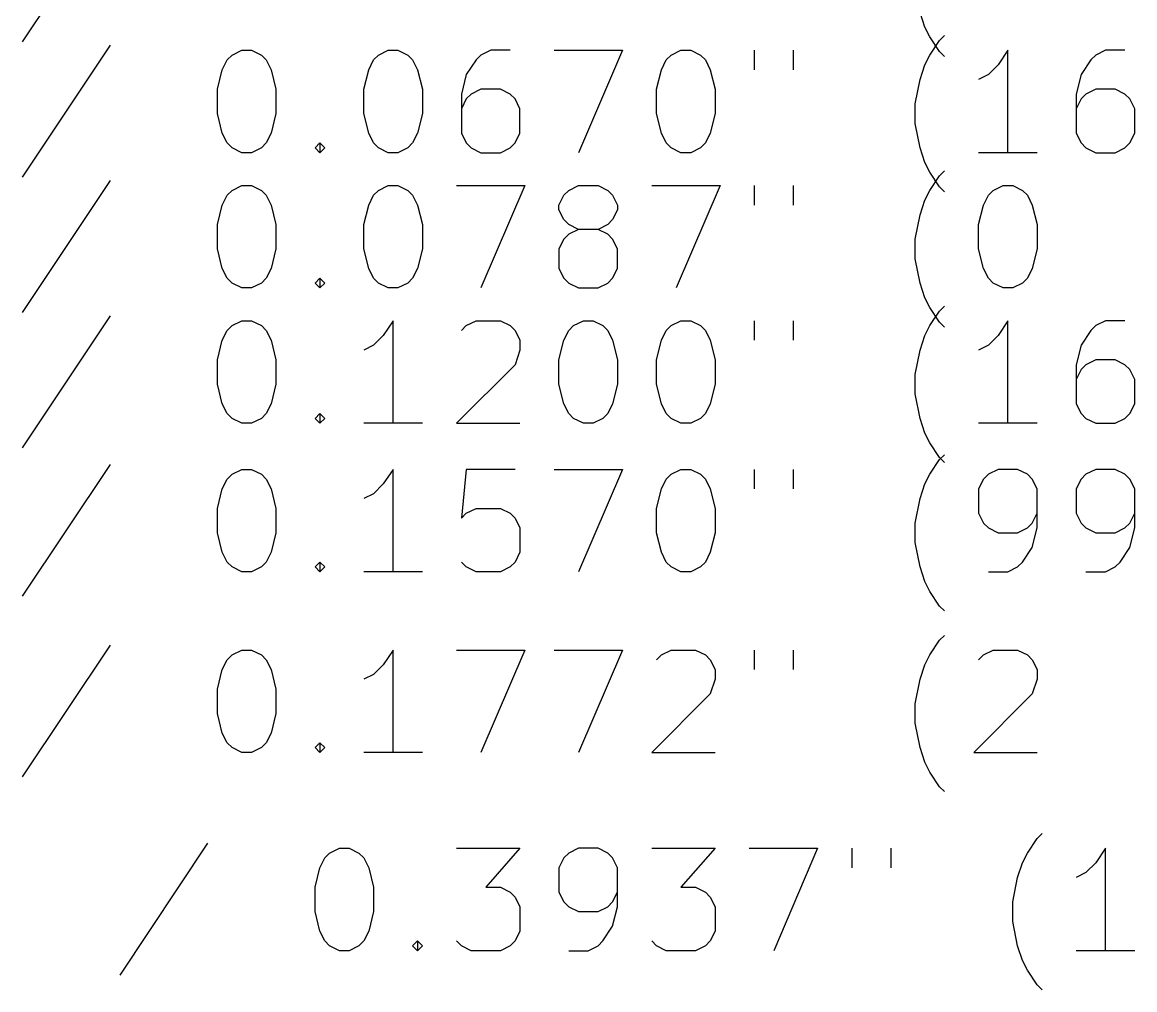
# Model space of a CAD drawing. Extents: x -8 to 314, y -166 to 1.
# Drawn here: x 27.48 to 60.05, y -163.29 to -134.97 of the extents above; entities that cross this region are included whole.
import ezdxf

# ---------------------------------------------------------------- set-up
doc = ezdxf.new("R2010")
doc.units = 0
doc.layers.add('BLACK', color=7, linetype='CONTINUOUS')

msp = doc.modelspace()

# ---------------------------------------------------------------- linework, layer by layer
at = {"layer": 'BLACK', "linetype": 'CONTINUOUS'}
for p, q in [((30.05, -131.685), (27.4786, -135.542)), ((53.9071, -135.113), (53.7643, -134.685)), ((54.05, -135.399), (53.9071, -135.113)), ((54.3357, -135.827), (54.05, -135.399)), ((54.3357, -135.502), (54.4786, -135.359)), ((30.05, -135.645), (27.4786, -139.502)), ((33.6214, -135.93), (33.9071, -135.787)), ((33.9071, -135.787), (34.1929, -135.787)), ((34.1929, -135.787), (34.4786, -135.93)), ((37.9071, -135.93), (38.1929, -135.787)), ((38.1929, -135.787), (38.4786, -135.787)), ((38.4786, -135.787), (38.7643, -135.93)), ((41.1929, -135.787), (40.9071, -135.93)), ((41.7643, -135.787), (41.1929, -135.787)), ((43.05, -135.787), (45.05, -135.787)), ((45.05, -135.787), (43.7643, -138.787)), ((46.4786, -135.93), (46.7643, -135.787)), ((46.7643, -135.787), (47.05, -135.787)), ((47.05, -135.787), (47.3357, -135.93)), ((48.9071, -135.787), (48.9071, -136.359)), ((50.05, -135.787), (50.05, -136.359)), ((54.05, -135.93), (54.3357, -135.502)), ((56.3357, -135.787), (56.05, -136.216)), ((56.3357, -138.787), (56.3357, -135.787)), ((59.1929, -135.787), (58.9071, -135.93)), ((59.7643, -135.787), (59.1929, -135.787)), ((33.3357, -136.359), (33.4786, -136.073)), ((33.4786, -136.073), (33.6214, -135.93)), ((34.4786, -135.93), (34.6214, -136.073)), ((34.6214, -136.073), (34.7643, -136.359)), ((37.6214, -136.359), (37.7643, -136.073)), ((37.7643, -136.073), (37.9071, -135.93)), ((38.7643, -135.93), (38.9071, -136.073)), ((38.9071, -136.073), (39.05, -136.359)), ((40.7643, -136.073), (40.4786, -136.502)), ((40.9071, -135.93), (40.7643, -136.073)), ((46.1929, -136.359), (46.3357, -136.073)), ((46.3357, -136.073), (46.4786, -135.93)), ((47.3357, -135.93), (47.4786, -136.073)), ((47.4786, -136.073), (47.6214, -136.359)), ((53.9071, -136.216), (54.05, -135.93)), ((54.4786, -135.97), (54.3357, -135.827)), ((58.7643, -136.073), (58.4786, -136.502)), ((58.9071, -135.93), (58.7643, -136.073)), ((33.1929, -136.93), (33.3357, -136.359)), ((34.7643, -136.359), (34.9071, -136.93)), ((37.4786, -136.93), (37.6214, -136.359)), ((39.05, -136.359), (39.1929, -136.93)), ((46.05, -136.93), (46.1929, -136.359)), ((47.6214, -136.359), (47.7643, -136.93)), ((53.7643, -136.645), (53.9071, -136.216)), ((56.05, -136.216), (55.7643, -136.502)), ((40.4786, -136.502), (40.3357, -137.073)), ((53.6214, -137.359), (53.7643, -136.645)), ((55.7643, -136.502), (55.4786, -136.645)), ((58.4786, -136.502), (58.3357, -137.073)), ((33.1929, -137.645), (33.1929, -136.93)), ((34.9071, -136.93), (34.9071, -137.645)), ((37.4786, -137.645), (37.4786, -136.93)), ((39.1929, -136.93), (39.1929, -137.645)), ((40.3357, -137.073), (40.3357, -138.216)), ((40.6214, -137.073), (40.4786, -137.216)), ((40.9071, -136.93), (40.6214, -137.073)), ((41.4786, -136.93), (40.9071, -136.93)), ((41.7643, -137.073), (41.4786, -136.93)), ((41.9071, -137.216), (41.7643, -137.073)), ((46.05, -137.645), (46.05, -136.93)), ((47.7643, -136.93), (47.7643, -137.645)), ((58.3357, -137.073), (58.3357, -138.216)), ((58.6214, -137.073), (58.4786, -137.216)), ((58.9071, -136.93), (58.6214, -137.073)), ((59.4786, -136.93), (58.9071, -136.93)), ((59.7643, -137.073), (59.4786, -136.93)), ((59.9071, -137.216), (59.7643, -137.073)), ((40.4786, -137.216), (40.3357, -137.502)), ((42.05, -137.502), (41.9071, -137.216)), ((53.6214, -137.93), (53.6214, -137.359)), ((58.4786, -137.216), (58.3357, -137.502)), ((60.05, -137.502), (59.9071, -137.216)), ((33.3357, -138.216), (33.1929, -137.645)), ((34.9071, -137.645), (34.7643, -138.216)), ((37.6214, -138.216), (37.4786, -137.645)), ((39.1929, -137.645), (39.05, -138.216)), ((42.05, -138.216), (42.05, -137.502)), ((46.1929, -138.216), (46.05, -137.645)), ((47.7643, -137.645), (47.6214, -138.216)), ((60.05, -138.216), (60.05, -137.502)), ((53.7643, -138.645), (53.6214, -137.93)), ((33.4786, -138.502), (33.3357, -138.216)), ((34.7643, -138.216), (34.6214, -138.502)), ((37.7643, -138.502), (37.6214, -138.216)), ((39.05, -138.216), (38.9071, -138.502)), ((40.3357, -138.216), (40.4786, -138.502)), ((41.9071, -138.502), (42.05, -138.216)), ((46.3357, -138.502), (46.1929, -138.216)), ((47.6214, -138.216), (47.4786, -138.502)), ((58.3357, -138.216), (58.4786, -138.502)), ((59.9071, -138.502), (60.05, -138.216)), ((33.6214, -138.645), (33.4786, -138.502)), ((33.9071, -138.787), (33.6214, -138.645)), ((34.4786, -138.645), (34.1929, -138.787)), ((34.6214, -138.502), (34.4786, -138.645)), ((36.05, -138.645), (36.1929, -138.502)), ((36.1929, -138.787), (36.05, -138.645)), ((36.1929, -138.502), (36.3357, -138.645)), ((36.1929, -138.502), (36.1929, -138.787)), ((36.3357, -138.645), (36.1929, -138.787)), ((37.9071, -138.645), (37.7643, -138.502)), ((38.1929, -138.787), (37.9071, -138.645)), ((38.7643, -138.645), (38.4786, -138.787)), ((38.9071, -138.502), (38.7643, -138.645)), ((40.4786, -138.502), (40.6214, -138.645)), ((40.6214, -138.645), (40.9071, -138.787)), ((41.4786, -138.787), (41.7643, -138.645)), ((41.7643, -138.645), (41.9071, -138.502)), ((46.4786, -138.645), (46.3357, -138.502)), ((46.7643, -138.787), (46.4786, -138.645)), ((47.3357, -138.645), (47.05, -138.787)), ((47.4786, -138.502), (47.3357, -138.645)), ((53.9071, -139.073), (53.7643, -138.645)), ((58.4786, -138.502), (58.6214, -138.645)), ((58.6214, -138.645), (58.9071, -138.787)), ((59.4786, -138.787), (59.7643, -138.645)), ((59.7643, -138.645), (59.9071, -138.502)), ((34.1929, -138.787), (33.9071, -138.787)), ((38.4786, -138.787), (38.1929, -138.787)), ((40.9071, -138.787), (41.4786, -138.787)), ((47.05, -138.787), (46.7643, -138.787)), ((54.05, -139.359), (53.9071, -139.073)), ((57.1929, -138.787), (55.4786, -138.787)), ((58.9071, -138.787), (59.4786, -138.787)), ((54.3357, -139.787), (54.05, -139.359)), ((54.3357, -139.462), (54.4786, -139.319)), ((30.05, -139.605), (27.4786, -143.462)), ((54.05, -139.89), (54.3357, -139.462)), ((33.3357, -140.319), (33.4786, -140.033)), ((33.4786, -140.033), (33.6214, -139.89)), ((33.6214, -139.89), (33.9071, -139.747)), ((33.9071, -139.747), (34.1929, -139.747)), ((34.1929, -139.747), (34.4786, -139.89)), ((34.4786, -139.89), (34.6214, -140.033)), ((34.6214, -140.033), (34.7643, -140.319)), ((37.6214, -140.319), (37.7643, -140.033)), ((37.7643, -140.033), (37.9071, -139.89)), ((37.9071, -139.89), (38.1929, -139.747)), ((38.1929, -139.747), (38.4786, -139.747)), ((38.4786, -139.747), (38.7643, -139.89)), ((38.7643, -139.89), (38.9071, -140.033)), ((38.9071, -140.033), (39.05, -140.319)), ((40.1929, -139.747), (42.1929, -139.747)), ((42.1929, -139.747), (40.9071, -142.747)), ((43.1929, -140.319), (43.3357, -140.033)), ((43.3357, -140.033), (43.4786, -139.89)), ((43.4786, -139.89), (43.7643, -139.747)), ((43.7643, -139.747), (44.3357, -139.747)), ((44.3357, -139.747), (44.6214, -139.89)), ((44.6214, -139.89), (44.7643, -140.033)), ((44.7643, -140.033), (44.9071, -140.319)), ((45.9071, -139.747), (47.9071, -139.747)), ((47.9071, -139.747), (46.6214, -142.747)), ((48.9071, -139.747), (48.9071, -140.319)), ((50.05, -139.747), (50.05, -140.319)), ((53.9071, -140.176), (54.05, -139.89)), ((54.4786, -139.93), (54.3357, -139.787)), ((55.6214, -140.319), (55.7643, -140.033)), ((55.7643, -140.033), (55.9071, -139.89)), ((55.9071, -139.89), (56.1929, -139.747)), ((56.1929, -139.747), (56.4786, -139.747)), ((56.4786, -139.747), (56.7643, -139.89)), ((56.7643, -139.89), (56.9071, -140.033)), ((56.9071, -140.033), (57.05, -140.319)), ((33.1929, -140.89), (33.3357, -140.319)), ((34.7643, -140.319), (34.9071, -140.89)), ((37.4786, -140.89), (37.6214, -140.319)), ((39.05, -140.319), (39.1929, -140.89)), ((43.1929, -140.462), (43.1929, -140.319)), ((44.9071, -140.319), (44.9071, -140.462)), ((53.7643, -140.605), (53.9071, -140.176)), ((55.4786, -140.89), (55.6214, -140.319)), ((57.05, -140.319), (57.1929, -140.89)), ((43.3357, -140.747), (43.1929, -140.462)), ((44.9071, -140.462), (44.7643, -140.747)), ((53.6214, -141.319), (53.7643, -140.605)), ((33.1929, -141.605), (33.1929, -140.89)), ((34.9071, -140.89), (34.9071, -141.605)), ((37.4786, -141.605), (37.4786, -140.89)), ((39.1929, -140.89), (39.1929, -141.605)), ((43.4786, -140.89), (43.3357, -140.747)), ((43.7643, -141.033), (43.4786, -140.89)), ((43.7643, -141.033), (43.4786, -141.176)), ((44.3357, -141.033), (43.7643, -141.033)), ((44.6214, -140.89), (44.3357, -141.033)), ((44.6214, -141.176), (44.3357, -141.033)), ((44.7643, -140.747), (44.6214, -140.89)), ((55.4786, -141.605), (55.4786, -140.89)), ((57.1929, -140.89), (57.1929, -141.605)), ((43.3357, -141.319), (43.1929, -141.605)), ((43.4786, -141.176), (43.3357, -141.319)), ((44.7643, -141.319), (44.6214, -141.176)), ((44.9071, -141.605), (44.7643, -141.319)), ((53.6214, -141.89), (53.6214, -141.319)), ((33.3357, -142.176), (33.1929, -141.605)), ((34.9071, -141.605), (34.7643, -142.176)), ((37.6214, -142.176), (37.4786, -141.605)), ((39.1929, -141.605), (39.05, -142.176)), ((43.1929, -141.605), (43.1929, -142.176)), ((44.9071, -142.176), (44.9071, -141.605)), ((55.6214, -142.176), (55.4786, -141.605)), ((57.1929, -141.605), (57.05, -142.176)), ((53.7643, -142.605), (53.6214, -141.89)), ((33.4786, -142.462), (33.3357, -142.176)), ((34.7643, -142.176), (34.6214, -142.462)), ((37.7643, -142.462), (37.6214, -142.176)), ((39.05, -142.176), (38.9071, -142.462)), ((43.1929, -142.176), (43.3357, -142.462)), ((44.7643, -142.462), (44.9071, -142.176)), ((55.7643, -142.462), (55.6214, -142.176)), ((57.05, -142.176), (56.9071, -142.462)), ((33.6214, -142.605), (33.4786, -142.462)), ((33.9071, -142.747), (33.6214, -142.605)), ((34.4786, -142.605), (34.1929, -142.747)), ((34.6214, -142.462), (34.4786, -142.605)), ((36.05, -142.605), (36.1929, -142.462)), ((36.1929, -142.747), (36.05, -142.605)), ((36.1929, -142.462), (36.3357, -142.605)), ((36.1929, -142.462), (36.1929, -142.747)), ((36.3357, -142.605), (36.1929, -142.747)), ((37.9071, -142.605), (37.7643, -142.462)), ((38.1929, -142.747), (37.9071, -142.605)), ((38.7643, -142.605), (38.4786, -142.747)), ((38.9071, -142.462), (38.7643, -142.605)), ((43.3357, -142.462), (43.4786, -142.605)), ((43.4786, -142.605), (43.7643, -142.747)), ((44.3357, -142.747), (44.6214, -142.605)), ((44.6214, -142.605), (44.7643, -142.462)), ((53.9071, -143.033), (53.7643, -142.605)), ((55.9071, -142.605), (55.7643, -142.462)), ((56.1929, -142.747), (55.9071, -142.605)), ((56.7643, -142.605), (56.4786, -142.747)), ((56.9071, -142.462), (56.7643, -142.605)), ((34.1929, -142.747), (33.9071, -142.747)), ((38.4786, -142.747), (38.1929, -142.747)), ((43.7643, -142.747), (44.3357, -142.747)), ((56.4786, -142.747), (56.1929, -142.747)), ((54.05, -143.319), (53.9071, -143.033)), ((54.3357, -143.422), (54.4786, -143.279)), ((30.05, -143.565), (27.4786, -147.422)), ((54.3357, -143.747), (54.05, -143.319)), ((54.05, -143.85), (54.3357, -143.422)), ((33.4786, -143.993), (33.6214, -143.85)), ((33.6214, -143.85), (33.9071, -143.707)), ((33.9071, -143.707), (34.1929, -143.707)), ((34.1929, -143.707), (34.4786, -143.85)), ((34.4786, -143.85), (34.6214, -143.993)), ((38.3357, -143.707), (38.05, -144.136)), ((38.3357, -146.707), (38.3357, -143.707)), ((40.3357, -143.993), (40.4786, -143.85)), ((40.4786, -143.85), (40.7643, -143.707)), ((40.7643, -143.707), (41.4786, -143.707)), ((41.4786, -143.707), (41.7643, -143.85)), ((41.7643, -143.85), (41.9071, -143.993)), ((43.4786, -143.993), (43.6214, -143.85)), ((43.6214, -143.85), (43.9071, -143.707)), ((43.9071, -143.707), (44.1929, -143.707)), ((44.1929, -143.707), (44.4786, -143.85)), ((44.4786, -143.85), (44.6214, -143.993)), ((46.3357, -143.993), (46.4786, -143.85)), ((46.4786, -143.85), (46.7643, -143.707)), ((46.7643, -143.707), (47.05, -143.707)), ((47.05, -143.707), (47.3357, -143.85)), ((47.3357, -143.85), (47.4786, -143.993)), ((48.9071, -143.707), (48.9071, -144.279)), ((50.05, -143.707), (50.05, -144.279)), ((53.9071, -144.136), (54.05, -143.85)), ((54.4786, -143.89), (54.3357, -143.747)), ((56.3357, -143.707), (56.05, -144.136)), ((56.3357, -146.707), (56.3357, -143.707)), ((58.9071, -143.85), (58.7643, -143.993)), ((59.1929, -143.707), (58.9071, -143.85)), ((59.7643, -143.707), (59.1929, -143.707)), ((33.1929, -144.85), (33.3357, -144.279)), ((33.3357, -144.279), (33.4786, -143.993)), ((34.6214, -143.993), (34.7643, -144.279)), ((34.7643, -144.279), (34.9071, -144.85)), ((38.05, -144.136), (37.7643, -144.422)), ((41.9071, -143.993), (42.05, -144.279)), ((42.05, -144.279), (42.05, -144.565)), ((43.1929, -144.85), (43.3357, -144.279)), ((43.3357, -144.279), (43.4786, -143.993)), ((44.6214, -143.993), (44.7643, -144.279)), ((44.7643, -144.279), (44.9071, -144.85)), ((46.05, -144.85), (46.1929, -144.279)), ((46.1929, -144.279), (46.3357, -143.993)), ((47.4786, -143.993), (47.6214, -144.279)), ((47.6214, -144.279), (47.7643, -144.85)), ((53.7643, -144.565), (53.9071, -144.136)), ((56.05, -144.136), (55.7643, -144.422)), ((58.7643, -143.993), (58.4786, -144.422)), ((37.7643, -144.422), (37.4786, -144.565)), ((42.05, -144.565), (41.9071, -144.993)), ((53.6214, -145.279), (53.7643, -144.565)), ((55.7643, -144.422), (55.4786, -144.565)), ((58.4786, -144.422), (58.3357, -144.993)), ((33.1929, -145.565), (33.1929, -144.85)), ((34.9071, -144.85), (34.9071, -145.565)), ((43.1929, -145.565), (43.1929, -144.85)), ((44.9071, -144.85), (44.9071, -145.565)), ((46.05, -145.565), (46.05, -144.85)), ((47.7643, -144.85), (47.7643, -145.565)), ((58.9071, -144.85), (58.6214, -144.993)), ((59.4786, -144.85), (58.9071, -144.85)), ((59.7643, -144.993), (59.4786, -144.85)), ((41.9071, -144.993), (40.1929, -146.707)), ((58.3357, -144.993), (58.3357, -146.136)), ((58.4786, -145.136), (58.3357, -145.422)), ((58.6214, -144.993), (58.4786, -145.136)), ((59.9071, -145.136), (59.7643, -144.993)), ((60.05, -145.422), (59.9071, -145.136)), ((33.3357, -146.136), (33.1929, -145.565)), ((34.9071, -145.565), (34.7643, -146.136)), ((43.3357, -146.136), (43.1929, -145.565)), ((44.9071, -145.565), (44.7643, -146.136)), ((46.1929, -146.136), (46.05, -145.565)), ((47.7643, -145.565), (47.6214, -146.136)), ((53.6214, -145.85), (53.6214, -145.279)), ((60.05, -146.136), (60.05, -145.422)), ((53.7643, -146.565), (53.6214, -145.85)), ((33.4786, -146.422), (33.3357, -146.136)), ((34.7643, -146.136), (34.6214, -146.422)), ((43.4786, -146.422), (43.3357, -146.136)), ((44.7643, -146.136), (44.6214, -146.422)), ((46.3357, -146.422), (46.1929, -146.136)), ((47.6214, -146.136), (47.4786, -146.422)), ((58.3357, -146.136), (58.4786, -146.422)), ((59.9071, -146.422), (60.05, -146.136)), ((33.6214, -146.565), (33.4786, -146.422)), ((33.9071, -146.707), (33.6214, -146.565)), ((34.4786, -146.565), (34.1929, -146.707)), ((34.6214, -146.422), (34.4786, -146.565)), ((36.05, -146.565), (36.1929, -146.422)), ((36.1929, -146.707), (36.05, -146.565)), ((36.1929, -146.422), (36.3357, -146.565)), ((36.1929, -146.422), (36.1929, -146.707)), ((36.3357, -146.565), (36.1929, -146.707)), ((43.6214, -146.565), (43.4786, -146.422)), ((43.9071, -146.707), (43.6214, -146.565)), ((44.4786, -146.565), (44.1929, -146.707)), ((44.6214, -146.422), (44.4786, -146.565)), ((46.4786, -146.565), (46.3357, -146.422)), ((46.7643, -146.707), (46.4786, -146.565)), ((47.3357, -146.565), (47.05, -146.707)), ((47.4786, -146.422), (47.3357, -146.565)), ((53.9071, -146.993), (53.7643, -146.565)), ((58.4786, -146.422), (58.6214, -146.565)), ((58.6214, -146.565), (58.9071, -146.707)), ((59.4786, -146.707), (59.7643, -146.565)), ((59.7643, -146.565), (59.9071, -146.422)), ((34.1929, -146.707), (33.9071, -146.707)), ((39.1929, -146.707), (37.4786, -146.707)), ((40.1929, -146.707), (42.05, -146.707)), ((44.1929, -146.707), (43.9071, -146.707)), ((47.05, -146.707), (46.7643, -146.707)), ((57.1929, -146.707), (55.4786, -146.707)), ((58.9071, -146.707), (59.4786, -146.707)), ((54.05, -147.279), (53.9071, -146.993)), ((54.3357, -147.707), (54.05, -147.279)), ((54.05, -148.198), (54.3357, -147.77)), ((54.3357, -147.77), (54.4786, -147.627)), ((54.4786, -147.85), (54.3357, -147.707)), ((30.05, -147.913), (27.4786, -151.77)), ((33.4786, -148.341), (33.6214, -148.198)), ((33.6214, -148.198), (33.9071, -148.055)), ((33.9071, -148.055), (34.1929, -148.055)), ((34.1929, -148.055), (34.4786, -148.198)), ((34.4786, -148.198), (34.6214, -148.341)), ((38.3357, -148.055), (38.05, -148.484)), ((38.3357, -151.055), (38.3357, -148.055)), ((40.4786, -148.055), (40.3357, -149.484)), ((41.9071, -148.055), (40.4786, -148.055)), ((43.05, -148.055), (45.05, -148.055)), ((45.05, -148.055), (43.7643, -151.055)), ((46.3357, -148.341), (46.4786, -148.198)), ((46.4786, -148.198), (46.7643, -148.055)), ((46.7643, -148.055), (47.05, -148.055)), ((47.05, -148.055), (47.3357, -148.198)), ((47.3357, -148.198), (47.4786, -148.341)), ((48.9071, -148.055), (48.9071, -148.627)), ((50.05, -148.055), (50.05, -148.627)), ((53.9071, -148.484), (54.05, -148.198)), ((55.7643, -148.198), (55.6214, -148.341)), ((56.05, -148.055), (55.7643, -148.198)), ((56.6214, -148.055), (56.05, -148.055)), ((56.9071, -148.198), (56.6214, -148.055)), ((57.05, -148.341), (56.9071, -148.198)), ((58.6214, -148.198), (58.4786, -148.341)), ((58.9071, -148.055), (58.6214, -148.198)), ((59.4786, -148.055), (58.9071, -148.055)), ((59.7643, -148.198), (59.4786, -148.055)), ((59.9071, -148.341), (59.7643, -148.198)), ((33.3357, -148.627), (33.4786, -148.341)), ((34.6214, -148.341), (34.7643, -148.627)), ((38.05, -148.484), (37.7643, -148.77)), ((46.1929, -148.627), (46.3357, -148.341)), ((47.4786, -148.341), (47.6214, -148.627)), ((53.7643, -148.913), (53.9071, -148.484)), ((55.6214, -148.341), (55.4786, -148.627)), ((57.1929, -148.627), (57.05, -148.341)), ((58.4786, -148.341), (58.3357, -148.627)), ((60.05, -148.627), (59.9071, -148.341)), ((33.1929, -149.198), (33.3357, -148.627)), ((34.7643, -148.627), (34.9071, -149.198)), ((37.7643, -148.77), (37.4786, -148.913)), ((46.05, -149.198), (46.1929, -148.627)), ((47.6214, -148.627), (47.7643, -149.198)), ((55.4786, -148.627), (55.4786, -149.341)), ((57.1929, -149.77), (57.1929, -148.627)), ((58.3357, -148.627), (58.3357, -149.341)), ((60.05, -149.77), (60.05, -148.627)), ((53.6214, -149.627), (53.7643, -148.913)), ((33.1929, -149.913), (33.1929, -149.198)), ((34.9071, -149.198), (34.9071, -149.913)), ((40.3357, -149.484), (40.4786, -149.341)), ((40.4786, -149.341), (40.7643, -149.198)), ((40.7643, -149.198), (41.4786, -149.198)), ((41.4786, -149.198), (41.7643, -149.341)), ((41.7643, -149.341), (41.9071, -149.484)), ((41.9071, -149.484), (42.05, -149.77)), ((46.05, -149.913), (46.05, -149.198)), ((47.7643, -149.198), (47.7643, -149.913)), ((55.4786, -149.341), (55.6214, -149.627)), ((57.05, -149.627), (57.1929, -149.341)), ((58.3357, -149.341), (58.4786, -149.627)), ((59.9071, -149.627), (60.05, -149.341)), ((42.05, -149.77), (42.05, -150.484)), ((53.6214, -150.198), (53.6214, -149.627)), ((55.6214, -149.627), (55.7643, -149.77)), ((55.7643, -149.77), (56.05, -149.913)), ((56.6214, -149.913), (56.9071, -149.77)), ((56.9071, -149.77), (57.05, -149.627)), ((57.05, -150.341), (57.1929, -149.77)), ((58.4786, -149.627), (58.6214, -149.77)), ((58.6214, -149.77), (58.9071, -149.913)), ((59.4786, -149.913), (59.7643, -149.77)), ((59.7643, -149.77), (59.9071, -149.627)), ((59.9071, -150.341), (60.05, -149.77)), ((33.3357, -150.484), (33.1929, -149.913)), ((34.9071, -149.913), (34.7643, -150.484)), ((46.1929, -150.484), (46.05, -149.913)), ((47.7643, -149.913), (47.6214, -150.484)), ((56.05, -149.913), (56.6214, -149.913)), ((58.9071, -149.913), (59.4786, -149.913)), ((53.7643, -150.913), (53.6214, -150.198)), ((56.7643, -150.77), (57.05, -150.341)), ((59.6214, -150.77), (59.9071, -150.341)), ((33.4786, -150.77), (33.3357, -150.484)), ((33.6214, -150.913), (33.4786, -150.77)), ((34.6214, -150.77), (34.4786, -150.913)), ((34.7643, -150.484), (34.6214, -150.77)), ((36.05, -150.913), (36.1929, -150.77)), ((36.1929, -150.77), (36.3357, -150.913)), ((36.1929, -150.77), (36.1929, -151.055)), ((40.4786, -150.913), (40.3357, -150.77)), ((41.9071, -150.77), (41.7643, -150.913)), ((42.05, -150.484), (41.9071, -150.77)), ((46.3357, -150.77), (46.1929, -150.484)), ((46.4786, -150.913), (46.3357, -150.77)), ((47.4786, -150.77), (47.3357, -150.913)), ((47.6214, -150.484), (47.4786, -150.77)), ((56.6214, -150.913), (56.7643, -150.77)), ((59.4786, -150.913), (59.6214, -150.77)), ((33.9071, -151.055), (33.6214, -150.913)), ((34.1929, -151.055), (33.9071, -151.055)), ((34.4786, -150.913), (34.1929, -151.055)), ((36.1929, -151.055), (36.05, -150.913)), ((36.3357, -150.913), (36.1929, -151.055)), ((39.1929, -151.055), (37.4786, -151.055)), ((40.7643, -151.055), (40.4786, -150.913)), ((41.4786, -151.055), (40.7643, -151.055)), ((41.7643, -150.913), (41.4786, -151.055)), ((46.7643, -151.055), (46.4786, -150.913)), ((47.05, -151.055), (46.7643, -151.055)), ((47.3357, -150.913), (47.05, -151.055)), ((53.9071, -151.341), (53.7643, -150.913)), ((55.7643, -151.055), (56.3357, -151.055)), ((56.3357, -151.055), (56.6214, -150.913)), ((58.6214, -151.055), (59.1929, -151.055)), ((59.1929, -151.055), (59.4786, -150.913)), ((54.05, -151.627), (53.9071, -151.341)), ((54.3357, -152.055), (54.05, -151.627)), ((54.4786, -152.198), (54.3357, -152.055)), ((54.05, -153.486), (54.3357, -153.058)), ((54.3357, -153.058), (54.4786, -152.915)), ((30.05, -153.2), (27.4786, -157.058)), ((33.6214, -153.486), (33.9071, -153.343)), ((33.9071, -153.343), (34.1929, -153.343)), ((34.1929, -153.343), (34.4786, -153.486)), ((38.3357, -153.343), (38.05, -153.772)), ((38.3357, -156.343), (38.3357, -153.343)), ((40.1929, -153.343), (42.1929, -153.343)), ((42.1929, -153.343), (40.9071, -156.343)), ((43.05, -153.343), (45.05, -153.343)), ((45.05, -153.343), (43.7643, -156.343)), ((46.1929, -153.486), (46.4786, -153.343)), ((46.4786, -153.343), (47.1929, -153.343)), ((47.1929, -153.343), (47.4786, -153.486)), ((48.9071, -153.343), (48.9071, -153.915)), ((50.05, -153.343), (50.05, -153.915)), ((55.6214, -153.486), (55.9071, -153.343)), ((55.9071, -153.343), (56.6214, -153.343)), ((56.6214, -153.343), (56.9071, -153.486)), ((33.3357, -153.915), (33.4786, -153.629)), ((33.4786, -153.629), (33.6214, -153.486)), ((34.4786, -153.486), (34.6214, -153.629)), ((34.6214, -153.629), (34.7643, -153.915)), ((46.05, -153.629), (46.1929, -153.486)), ((47.4786, -153.486), (47.6214, -153.629)), ((47.6214, -153.629), (47.7643, -153.915)), ((53.9071, -153.772), (54.05, -153.486)), ((55.4786, -153.629), (55.6214, -153.486)), ((56.9071, -153.486), (57.05, -153.629)), ((57.05, -153.629), (57.1929, -153.915)), ((33.1929, -154.486), (33.3357, -153.915)), ((34.7643, -153.915), (34.9071, -154.486)), ((37.7643, -154.058), (37.4786, -154.2)), ((38.05, -153.772), (37.7643, -154.058)), ((47.7643, -153.915), (47.7643, -154.2)), ((53.7643, -154.2), (53.9071, -153.772)), ((57.1929, -153.915), (57.1929, -154.2)), ((47.7643, -154.2), (47.6214, -154.629)), ((53.6214, -154.915), (53.7643, -154.2)), ((57.1929, -154.2), (57.05, -154.629)), ((33.1929, -155.2), (33.1929, -154.486)), ((34.9071, -154.486), (34.9071, -155.2)), ((47.6214, -154.629), (45.9071, -156.343)), ((57.05, -154.629), (55.3357, -156.343)), ((53.6214, -155.486), (53.6214, -154.915)), ((33.3357, -155.772), (33.1929, -155.2)), ((34.9071, -155.2), (34.7643, -155.772)), ((53.7643, -156.2), (53.6214, -155.486)), ((33.4786, -156.058), (33.3357, -155.772)), ((34.7643, -155.772), (34.6214, -156.058)), ((33.6214, -156.2), (33.4786, -156.058)), ((33.9071, -156.343), (33.6214, -156.2)), ((34.4786, -156.2), (34.1929, -156.343)), ((34.6214, -156.058), (34.4786, -156.2)), ((36.05, -156.2), (36.1929, -156.058)), ((36.1929, -156.343), (36.05, -156.2)), ((36.1929, -156.058), (36.3357, -156.2)), ((36.1929, -156.058), (36.1929, -156.343)), ((36.3357, -156.2), (36.1929, -156.343)), ((53.9071, -156.629), (53.7643, -156.2)), ((34.1929, -156.343), (33.9071, -156.343)), ((39.1929, -156.343), (37.4786, -156.343)), ((45.9071, -156.343), (47.7643, -156.343)), ((54.05, -156.915), (53.9071, -156.629)), ((55.3357, -156.343), (57.1929, -156.343)), ((54.3357, -157.343), (54.05, -156.915)), ((54.4786, -157.486), (54.3357, -157.343)), ((56.9071, -159.286), (57.1929, -158.858)), ((57.1929, -158.858), (57.3357, -158.715)), ((32.9071, -159), (30.3357, -162.858)), ((36.4786, -159.286), (36.7643, -159.143)), ((36.7643, -159.143), (37.05, -159.143)), ((37.05, -159.143), (37.3357, -159.286)), ((40.1929, -159.143), (42.05, -159.143)), ((42.05, -159.143), (41.05, -160.286)), ((43.7643, -159.143), (43.4786, -159.286)), ((44.3357, -159.143), (43.7643, -159.143)), ((44.6214, -159.286), (44.3357, -159.143)), ((45.9071, -159.143), (47.7643, -159.143)), ((47.7643, -159.143), (46.7643, -160.286)), ((48.7643, -159.143), (50.7643, -159.143)), ((50.7643, -159.143), (49.4786, -162.143)), ((51.7643, -159.143), (51.7643, -159.715)), ((52.9071, -159.143), (52.9071, -159.715)), ((59.1929, -159.143), (58.9071, -159.572)), ((59.1929, -162.143), (59.1929, -159.143)), ((36.1929, -159.715), (36.3357, -159.429)), ((36.3357, -159.429), (36.4786, -159.286)), ((37.3357, -159.286), (37.4786, -159.429)), ((37.4786, -159.429), (37.6214, -159.715)), ((43.3357, -159.429), (43.1929, -159.715)), ((43.4786, -159.286), (43.3357, -159.429)), ((44.7643, -159.429), (44.6214, -159.286)), ((44.9071, -159.715), (44.7643, -159.429)), ((56.6214, -160), (56.7643, -159.572)), ((56.7643, -159.572), (56.9071, -159.286)), ((58.9071, -159.572), (58.6214, -159.858)), ((36.05, -160.286), (36.1929, -159.715)), ((37.6214, -159.715), (37.7643, -160.286)), ((43.1929, -159.715), (43.1929, -160.429)), ((44.9071, -160.858), (44.9071, -159.715)), ((58.6214, -159.858), (58.3357, -160)), ((56.4786, -160.715), (56.6214, -160)), ((36.05, -161), (36.05, -160.286)), ((37.7643, -160.286), (37.7643, -161)), ((41.05, -160.286), (41.4786, -160.286)), ((41.4786, -160.286), (41.7643, -160.429)), ((41.7643, -160.429), (41.9071, -160.572)), ((41.9071, -160.572), (42.05, -160.858)), ((43.1929, -160.429), (43.3357, -160.715)), ((44.7643, -160.715), (44.9071, -160.429)), ((46.7643, -160.286), (47.1929, -160.286)), ((47.1929, -160.286), (47.4786, -160.429)), ((47.4786, -160.429), (47.6214, -160.572)), ((47.6214, -160.572), (47.7643, -160.858)), ((42.05, -160.858), (42.05, -161.572)), ((43.3357, -160.715), (43.4786, -160.858)), ((43.4786, -160.858), (43.7643, -161)), ((44.3357, -161), (44.6214, -160.858)), ((44.6214, -160.858), (44.7643, -160.715)), ((44.7643, -161.429), (44.9071, -160.858)), ((47.7643, -160.858), (47.7643, -161.572)), ((56.4786, -161.286), (56.4786, -160.715)), ((36.1929, -161.572), (36.05, -161)), ((37.7643, -161), (37.6214, -161.572)), ((43.7643, -161), (44.3357, -161)), ((44.4786, -161.858), (44.7643, -161.429)), ((56.6214, -162), (56.4786, -161.286)), ((36.3357, -161.858), (36.1929, -161.572)), ((36.4786, -162), (36.3357, -161.858)), ((37.4786, -161.858), (37.3357, -162)), ((37.6214, -161.572), (37.4786, -161.858)), ((38.9071, -162), (39.05, -161.858)), ((39.05, -161.858), (39.1929, -162)), ((39.05, -161.858), (39.05, -162.143)), ((40.3357, -162), (40.1929, -161.858)), ((41.9071, -161.858), (41.7643, -162)), ((42.05, -161.572), (41.9071, -161.858)), ((44.3357, -162), (44.4786, -161.858)), ((46.05, -162), (45.9071, -161.858)), ((47.6214, -161.858), (47.4786, -162)), ((47.7643, -161.572), (47.6214, -161.858)), ((36.7643, -162.143), (36.4786, -162)), ((37.05, -162.143), (36.7643, -162.143)), ((37.3357, -162), (37.05, -162.143)), ((39.05, -162.143), (38.9071, -162)), ((39.1929, -162), (39.05, -162.143)), ((40.6214, -162.143), (40.3357, -162)), ((41.4786, -162.143), (40.6214, -162.143)), ((41.7643, -162), (41.4786, -162.143)), ((43.4786, -162.143), (44.05, -162.143)), ((44.05, -162.143), (44.3357, -162)), ((46.3357, -162.143), (46.05, -162)), ((47.1929, -162.143), (46.3357, -162.143)), ((47.4786, -162), (47.1929, -162.143)), ((56.7643, -162.429), (56.6214, -162)), ((60.05, -162.143), (58.3357, -162.143)), ((56.9071, -162.715), (56.7643, -162.429)), ((57.1929, -163.143), (56.9071, -162.715)), ((57.3357, -163.286), (57.1929, -163.143))]:
    msp.add_line(p, q, dxfattribs=at)

doc.saveas('drawing.dxf')
